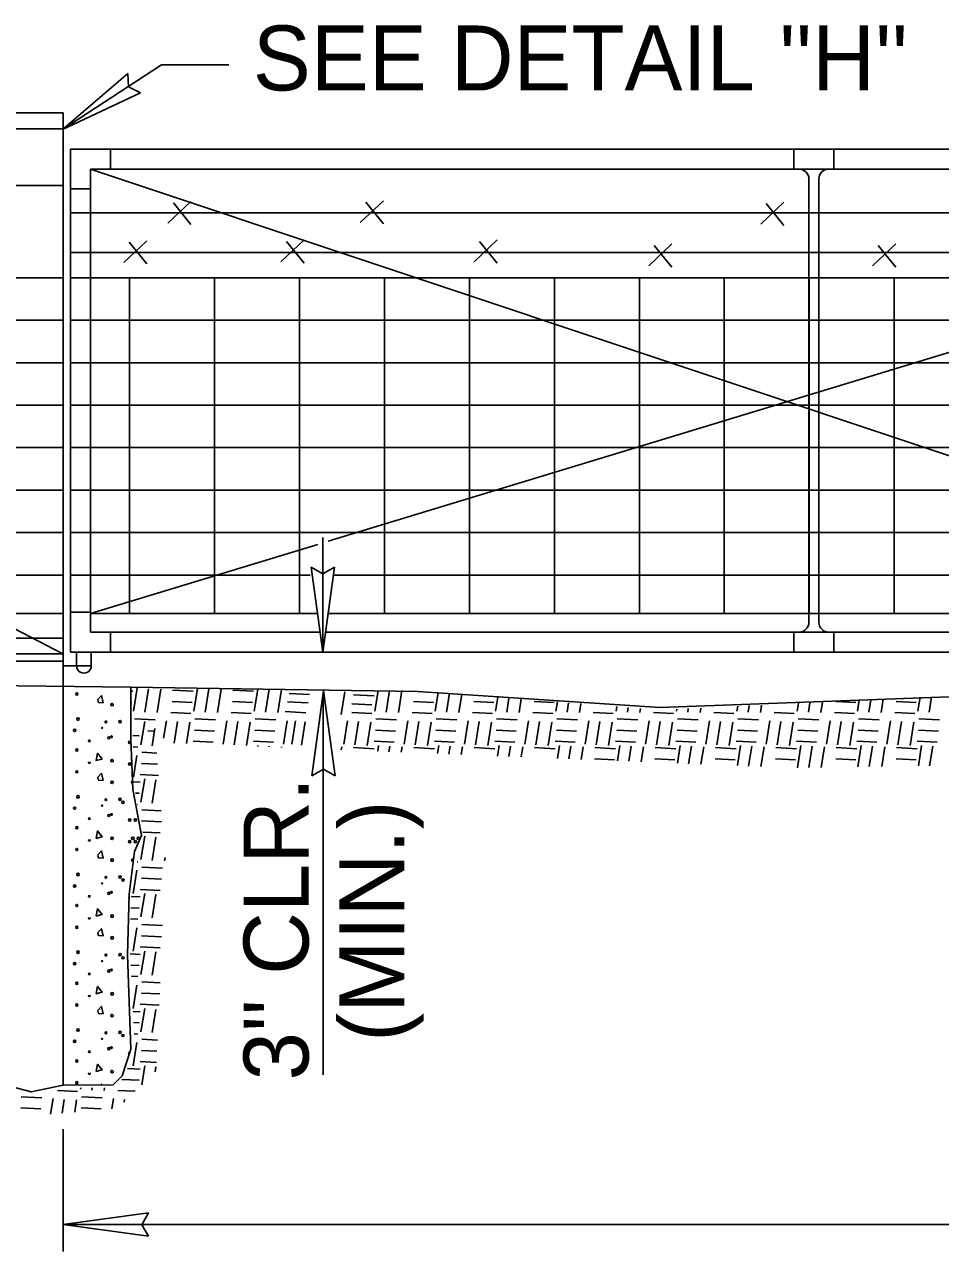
# Model space of a CAD drawing. Extents: x -397 to 497, y -84 to 230.
# Drawn here: x 192.1 to 210.43, y 28.52 to 53.09 of the extents above; entities that cross this region are included whole.
import ezdxf

# ---------------------------------------------------------------- set-up
doc = ezdxf.new("R2010")
doc.units = 0
doc.layers.add('Default', color=7, linetype='Continuous')

msp = doc.modelspace()

# ---------------------------------------------------------------- linework, layer by layer
at = {"layer": 'Default'}
for p, q in [((192.86, 50.988), (194.839, 52.282)), ((192.86, 50.988), (194.164, 52.109)), ((194.839, 52.282), (196.187, 52.282)), ((192.86, 50.988), (194.418, 51.716)), ((191.338, 51.319), (192.874, 51.319)), ((192.874, 39.807), (192.874, 51.319)), ((192.854, 50.998), (167.933, 50.998)), ((193.018, 40.522), (193.018, 50.594)), ((220.771, 50.594), (193.018, 50.594)), ((193.818, 50.594), (193.818, 50.194)), ((207.495, 50.594), (207.495, 50.194)), ((208.295, 50.594), (208.295, 50.194)), ((193.418, 40.922), (193.418, 50.194)), ((202.558, 50.194), (193.418, 50.194)), ((193.418, 50.194), (222.375, 40.522)), ((222.675, 50.194), (198.175, 42.743)), ((220.365, 50.194), (202.524, 50.194)), ((192.866, 49.862), (190.892, 49.862)), ((207.795, 49.994), (207.795, 41.122)), ((207.995, 49.994), (207.995, 41.122)), ((193.018, 49.794), (193.418, 49.794)), ((194.968, 49.108), (195.43, 49.544)), ((195.43, 49.081), (195.077, 49.517)), ((198.818, 49.125), (199.28, 49.56)), ((199.28, 49.097), (198.927, 49.533)), ((206.832, 49.093), (207.294, 49.528)), ((207.294, 49.066), (206.941, 49.501)), ((193.018, 49.314), (223.075, 49.314)), ((194.085, 48.322), (194.548, 48.757)), ((194.548, 48.295), (194.194, 48.73)), ((197.23, 48.338), (197.692, 48.773)), ((197.692, 48.311), (197.338, 48.746)), ((201.096, 48.338), (201.558, 48.773)), ((201.558, 48.311), (201.205, 48.746)), ((204.593, 48.258), (205.055, 48.693)), ((205.055, 48.23), (204.702, 48.666)), ((209.071, 48.258), (209.533, 48.693)), ((209.533, 48.23), (209.18, 48.666)), ((193.018, 48.522), (223.075, 48.522)), ((192.866, 48.016), (167.933, 48.016)), ((193.018, 48.016), (223.075, 48.016)), ((194.202, 41.296), (194.202, 48.016)), ((195.902, 41.296), (195.902, 48.016)), ((197.602, 41.299), (197.602, 48.016)), ((199.302, 41.296), (199.302, 48.016)), ((201.002, 41.296), (201.002, 48.016)), ((202.702, 41.296), (202.702, 48.016)), ((204.402, 41.296), (204.402, 48.016)), ((206.102, 41.296), (206.102, 48.016)), ((207.802, 41.296), (207.802, 48.016)), ((209.502, 41.296), (209.502, 48.016)), ((192.866, 47.166), (167.933, 47.166)), ((193.018, 47.166), (223.075, 47.166)), ((192.866, 46.316), (167.933, 46.316)), ((193.018, 46.316), (223.075, 46.316)), ((192.866, 45.466), (167.933, 45.466)), ((193.018, 45.466), (223.075, 45.466)), ((192.866, 44.616), (167.933, 44.616)), ((193.018, 44.616), (223.075, 44.616)), ((192.866, 43.766), (167.933, 43.766)), ((193.018, 43.766), (223.075, 43.766)), ((192.866, 42.916), (167.933, 42.916)), ((193.018, 42.916), (223.075, 42.916)), ((198.068, 40.522), (198.068, 42.818)), ((197.97, 42.68), (193.418, 41.296)), ((192.866, 42.066), (167.933, 42.066)), ((193.018, 42.066), (197.817, 42.066)), ((198.068, 40.522), (197.834, 42.225)), ((198.068, 40.522), (198.302, 42.225)), ((198.303, 42.066), (223.075, 42.066)), ((192.866, 41.296), (191.456, 41.296)), ((193.018, 41.322), (193.418, 41.322)), ((193.418, 41.296), (197.958, 41.296)), ((197.602, 41.296), (197.602, 41.299)), ((198.179, 41.296), (223.075, 41.296)), ((192.866, 40.491), (191.489, 41.2)), ((191.647, 40.8), (192.874, 40.8)), ((193.418, 40.922), (198.011, 40.922)), ((193.818, 40.522), (193.818, 40.922)), ((198.124, 40.922), (223.075, 40.922)), ((207.495, 40.922), (207.495, 40.522)), ((208.295, 40.922), (208.295, 40.522)), ((192.866, 40.491), (191.766, 40.491)), ((191.826, 40.344), (192.874, 40.344)), ((193.018, 40.522), (223.075, 40.522)), ((193.141, 40.247), (192.874, 40.247)), ((192.874, 31.854), (192.874, 39.807)), ((194.282, 39.338), (194.355, 39.804)), ((195.489, 39.338), (195.56, 39.792)), ((194.215, 39.741), (194.265, 39.738)), ((194.505, 39.32), (194.578, 39.787)), ((194.752, 39.312), (194.826, 39.779)), ((195.06, 39.76), (195.472, 39.738)), ((195.712, 39.32), (195.785, 39.787)), ((195.96, 39.312), (196.033, 39.779)), ((196.268, 39.76), (196.68, 39.738)), ((196.696, 39.338), (196.766, 39.781)), ((196.92, 39.32), (196.991, 39.778)), ((197.167, 39.312), (197.24, 39.776)), ((197.392, 39.697), (197.804, 39.675)), ((198.084, 39.75), (197.85, 38.047)), ((198.075, 32.061), (198.075, 39.653)), ((198.084, 39.75), (198.318, 38.047)), ((198.435, 39.274), (198.506, 39.726)), ((198.682, 39.669), (199.094, 39.647)), ((199.111, 39.338), (199.177, 39.757)), ((199.334, 39.32), (199.402, 39.755)), ((199.582, 39.312), (199.651, 39.753)), ((200.318, 39.338), (200.378, 39.715)), ((200.542, 39.32), (200.601, 39.698)), ((200.789, 39.312), (200.847, 39.679)), ((201.526, 39.338), (201.57, 39.622)), ((201.749, 39.32), (201.793, 39.604)), ((201.996, 39.312), (202.039, 39.585)), ((208.77, 39.338), (208.804, 39.56)), ((208.993, 39.32), (209.032, 39.571)), ((209.24, 39.312), (209.283, 39.583)), ((209.977, 39.338), (210.021, 39.62)), ((210.2, 39.32), (210.249, 39.631)), ((194.232, 39.516), (194.247, 39.515)), ((195.024, 39.313), (195.424, 39.293)), ((195.054, 39.536), (195.454, 39.515)), ((196.232, 39.313), (196.632, 39.293)), ((196.261, 39.536), (196.662, 39.515)), ((197.316, 39.332), (197.728, 39.31)), ((197.362, 39.53), (197.774, 39.508)), ((198.646, 39.49), (199.046, 39.47)), ((198.646, 39.313), (199.046, 39.293)), ((199.854, 39.313), (200.254, 39.293)), ((199.883, 39.536), (200.284, 39.515)), ((201.061, 39.313), (201.461, 39.293)), ((201.091, 39.536), (201.491, 39.515)), ((202.268, 39.313), (202.668, 39.293)), ((202.298, 39.536), (202.698, 39.515)), ((202.733, 39.338), (202.763, 39.528)), ((202.956, 39.32), (202.986, 39.51)), ((203.204, 39.312), (203.232, 39.491)), ((203.476, 39.313), (203.876, 39.293)), ((203.94, 39.338), (203.955, 39.434)), ((204.164, 39.32), (204.179, 39.416)), ((204.411, 39.312), (204.424, 39.397)), ((204.683, 39.313), (205.083, 39.293)), ((205.148, 39.338), (205.154, 39.38)), ((205.371, 39.32), (205.382, 39.391)), ((205.618, 39.312), (205.633, 39.403)), ((205.89, 39.313), (206.29, 39.293)), ((206.355, 39.338), (206.371, 39.44)), ((206.578, 39.32), (206.599, 39.451)), ((206.826, 39.312), (206.849, 39.463)), ((207.098, 39.313), (207.498, 39.293)), ((207.562, 39.338), (207.588, 39.5)), ((207.785, 39.32), (207.815, 39.511)), ((208.033, 39.312), (208.066, 39.523)), ((208.305, 39.313), (208.705, 39.293)), ((208.335, 39.536), (208.735, 39.515)), ((209.512, 39.313), (209.912, 39.293)), ((209.542, 39.536), (209.942, 39.515)), ((194.301, 39.187), (194.713, 39.166)), ((194.429, 38.669), (194.503, 39.136)), ((194.883, 38.8), (194.938, 39.149)), ((195.093, 38.703), (195.161, 39.131)), ((195.341, 38.693), (195.408, 39.123)), ((195.508, 39.187), (195.92, 39.166)), ((196.072, 38.682), (196.145, 39.149)), ((196.295, 38.664), (196.368, 39.131)), ((196.542, 38.656), (196.615, 39.123)), ((196.716, 39.187), (197.128, 39.166)), ((197.279, 38.682), (197.352, 39.149)), ((197.449, 38.68), (197.522, 39.147)), ((197.644, 38.66), (197.717, 39.127)), ((198.486, 38.682), (198.56, 39.149)), ((198.709, 38.664), (198.783, 39.131)), ((198.957, 38.656), (199.03, 39.123)), ((199.13, 39.187), (199.542, 39.166)), ((199.694, 38.682), (199.767, 39.149)), ((199.917, 38.664), (199.99, 39.131)), ((200.164, 38.656), (200.237, 39.123)), ((200.338, 39.187), (200.75, 39.166)), ((200.901, 38.682), (200.974, 39.149)), ((201.124, 38.664), (201.197, 39.131)), ((201.371, 38.656), (201.445, 39.123)), ((201.545, 39.187), (201.957, 39.166)), ((202.108, 38.682), (202.181, 39.149)), ((202.331, 38.664), (202.405, 39.131)), ((202.579, 38.656), (202.652, 39.123)), ((202.752, 39.187), (203.164, 39.166)), ((203.316, 38.682), (203.389, 39.149)), ((203.539, 38.664), (203.612, 39.131)), ((203.786, 38.656), (203.859, 39.123)), ((203.96, 39.187), (204.372, 39.166)), ((204.523, 38.682), (204.596, 39.149)), ((204.746, 38.664), (204.819, 39.131)), ((204.993, 38.656), (205.067, 39.123)), ((205.167, 39.187), (205.579, 39.166)), ((205.73, 38.682), (205.803, 39.149)), ((205.953, 38.664), (206.027, 39.131)), ((206.201, 38.656), (206.274, 39.123)), ((206.374, 39.187), (206.786, 39.166)), ((206.937, 38.682), (207.011, 39.149)), ((207.161, 38.664), (207.234, 39.131)), ((207.408, 38.656), (207.481, 39.123)), ((207.582, 39.187), (207.994, 39.166)), ((208.145, 38.682), (208.218, 39.149)), ((208.368, 38.664), (208.441, 39.131)), ((208.615, 38.656), (208.689, 39.123)), ((208.789, 39.187), (209.201, 39.166)), ((209.352, 38.682), (209.425, 39.149)), ((209.575, 38.664), (209.648, 39.131)), ((209.823, 38.656), (209.896, 39.123)), ((209.996, 39.187), (210.408, 39.166)), ((194.268, 38.852), (194.394, 38.846)), ((194.563, 38.949), (194.695, 38.943)), ((194.652, 38.65), (194.706, 38.991)), ((195.502, 38.963), (195.902, 38.943)), ((196.709, 38.963), (197.11, 38.943)), ((199.124, 38.963), (199.524, 38.943)), ((200.331, 38.963), (200.732, 38.943)), ((201.539, 38.963), (201.939, 38.943)), ((202.746, 38.963), (203.146, 38.943)), ((203.953, 38.963), (204.354, 38.943)), ((205.161, 38.963), (205.561, 38.943)), ((206.368, 38.963), (206.768, 38.943)), ((207.575, 38.963), (207.975, 38.943)), ((208.783, 38.963), (209.183, 38.943)), ((209.99, 38.963), (210.39, 38.943)), ((194.271, 38.628), (194.365, 38.623)), ((195.472, 38.741), (195.872, 38.72)), ((196.68, 38.741), (197.08, 38.72)), ((196.767, 38.635), (196.77, 38.656)), ((196.991, 38.626), (196.993, 38.638)), ((197.238, 38.616), (197.24, 38.63)), ((198.438, 38.568), (198.448, 38.63)), ((198.682, 38.611), (199.094, 38.589)), ((199.094, 38.741), (199.494, 38.72)), ((199.166, 38.539), (199.184, 38.656)), ((199.391, 38.53), (199.407, 38.638)), ((199.638, 38.52), (199.655, 38.63)), ((199.89, 38.611), (200.302, 38.589)), ((200.302, 38.741), (200.702, 38.72)), ((200.366, 38.491), (200.392, 38.656)), ((200.59, 38.482), (200.615, 38.638)), ((200.837, 38.472), (200.862, 38.63)), ((201.097, 38.611), (201.509, 38.589)), ((201.509, 38.741), (201.909, 38.72)), ((201.566, 38.442), (201.599, 38.656)), ((201.79, 38.433), (201.822, 38.638)), ((202.037, 38.424), (202.07, 38.63)), ((202.304, 38.611), (202.716, 38.589)), ((202.716, 38.741), (203.116, 38.72)), ((202.765, 38.394), (202.806, 38.656)), ((202.99, 38.385), (203.029, 38.638)), ((203.237, 38.375), (203.277, 38.63)), ((203.512, 38.611), (203.924, 38.589)), ((203.924, 38.741), (204.324, 38.72)), ((203.965, 38.346), (204.014, 38.656)), ((204.19, 38.337), (204.237, 38.638)), ((204.437, 38.327), (204.484, 38.63)), ((204.719, 38.611), (205.131, 38.589)), ((205.131, 38.741), (205.531, 38.72)), ((205.165, 38.298), (205.221, 38.656)), ((205.389, 38.289), (205.444, 38.638)), ((205.636, 38.279), (205.692, 38.63)), ((205.926, 38.611), (206.338, 38.589)), ((206.338, 38.741), (206.738, 38.72)), ((206.365, 38.25), (206.428, 38.656)), ((206.589, 38.24), (206.651, 38.638)), ((206.836, 38.231), (206.899, 38.63)), ((207.134, 38.611), (207.546, 38.589)), ((207.546, 38.741), (207.946, 38.72)), ((207.565, 38.209), (207.636, 38.656)), ((207.792, 38.212), (207.859, 38.638)), ((208.041, 38.216), (208.106, 38.63)), ((208.341, 38.611), (208.753, 38.589)), ((208.753, 38.741), (209.153, 38.72)), ((208.776, 38.227), (208.843, 38.656)), ((209.002, 38.231), (209.066, 38.638)), ((209.252, 38.234), (209.314, 38.63)), ((209.548, 38.611), (209.96, 38.589)), ((209.96, 38.741), (210.36, 38.72)), ((209.986, 38.245), (210.05, 38.656)), ((210.212, 38.249), (210.273, 38.638)), ((194.28, 38.017), (194.348, 38.454)), ((194.449, 38.518), (194.745, 38.502)), ((203.505, 38.387), (203.906, 38.366)), ((204.713, 38.387), (205.113, 38.366)), ((205.92, 38.387), (206.32, 38.366)), ((207.127, 38.387), (207.527, 38.366)), ((208.335, 38.387), (208.735, 38.366)), ((209.542, 38.387), (209.942, 38.366)), ((194.413, 38.071), (194.78, 38.052)), ((194.442, 38.294), (194.762, 38.277)), ((194.281, 37.927), (194.413, 37.92)), ((194.429, 37.519), (194.503, 37.987)), ((194.652, 37.501), (194.726, 37.968)), ((194.317, 37.7), (194.394, 37.696)), ((194.361, 37.474), (194.365, 37.474)), ((194.449, 37.369), (194.836, 37.348)), ((194.442, 37.145), (194.842, 37.124)), ((194.467, 36.919), (194.813, 36.902)), ((194.429, 36.37), (194.503, 36.837)), ((194.652, 36.352), (194.726, 36.819)), ((194.9, 36.344), (194.911, 36.413)), ((194.275, 35.688), (194.348, 36.155)), ((194.352, 36.326), (194.365, 36.325)), ((194.449, 36.22), (194.861, 36.198)), ((194.442, 35.995), (194.842, 35.975)), ((194.234, 35.631), (194.413, 35.622)), ((194.413, 35.773), (194.813, 35.753)), ((194.429, 35.221), (194.503, 35.688)), ((194.652, 35.203), (194.726, 35.67)), ((194.227, 35.407), (194.394, 35.398)), ((194.219, 35.183), (194.365, 35.176)), ((194.275, 34.539), (194.348, 35.006)), ((194.449, 35.071), (194.861, 35.049)), ((194.442, 34.846), (194.842, 34.826)), ((194.214, 34.483), (194.413, 34.472)), ((194.413, 34.624), (194.813, 34.604)), ((194.429, 34.072), (194.503, 34.539)), ((194.652, 34.054), (194.726, 34.521)), ((194.225, 34.258), (194.394, 34.249)), ((194.236, 34.034), (194.365, 34.027)), ((194.449, 33.921), (194.815, 33.902)), ((194.275, 33.39), (194.348, 33.857)), ((194.442, 33.697), (194.804, 33.679)), ((194.413, 33.475), (194.793, 33.455)), ((194.27, 33.331), (194.413, 33.323)), ((194.429, 32.923), (194.503, 33.39)), ((194.652, 32.905), (194.726, 33.372)), ((194.281, 33.106), (194.394, 33.1)), ((194.275, 32.241), (194.348, 32.708)), ((194.292, 32.882), (194.365, 32.878)), ((194.449, 32.772), (194.759, 32.756)), ((194.442, 32.548), (194.748, 32.532)), ((194.158, 32.188), (194.413, 32.174)), ((194.413, 32.326), (194.737, 32.309)), ((194.443, 31.86), (194.503, 32.241)), ((194.71, 32.123), (194.726, 32.223)), ((194.048, 31.969), (194.394, 31.951)), ((192.757, 31.749), (193.157, 31.729)), ((193.222, 31.774), (193.226, 31.8)), ((193.445, 31.756), (193.452, 31.8)), ((193.693, 31.748), (193.701, 31.8)), ((193.965, 31.749), (194.312, 31.731)), ((192.034, 31.623), (192.446, 31.602)), ((192.621, 31.273), (192.67, 31.585)), ((192.851, 31.293), (192.894, 31.567)), ((193.103, 31.315), (193.141, 31.559)), ((193.241, 31.623), (193.653, 31.602)), ((193.846, 31.381), (193.878, 31.585)), ((194.093, 31.516), (194.101, 31.567)), ((192.028, 31.399), (192.428, 31.378)), ((193.235, 31.399), (193.635, 31.378)), ((192.874, 28.525), (192.874, 30.971)), ((192.874, 29.062), (194.577, 29.296)), ((192.874, 29.062), (293.599, 29.062)), ((192.874, 29.062), (194.577, 28.828))]:
    msp.add_line(p, q, dxfattribs=at)
for points in [[(194.164, 52.109), (194.181, 51.839), (194.418, 51.716)], [(197.834, 42.225), (198.07, 42.093), (198.302, 42.225)], [(199.966, 39.732), (194.229, 39.82), (190.273, 39.869), (183.321, 39.921), (179.601, 39.858), (176.764, 39.984), (175.752, 39.82), (173.612, 39.732), (172.477, 39.858), (171.796, 39.869), (170.901, 39.921), (170.522, 40.111), (167.933, 40.005)], [(190.273, 39.869), (190.346, 38.885), (190.239, 38.564), (190.417, 36.96), (190.31, 33.787), (190.381, 32.076), (191.058, 31.862), (191.343, 31.898), (191.699, 31.862), (192.234, 31.719), (192.874, 31.854), (193.872, 31.862), (194.051, 32.04), (194.229, 32.575), (194.157, 34.464), (194.193, 35.676), (194.3, 36.532), (194.442, 36.853), (194.264, 37.78), (194.229, 38.778), (194.229, 39.82)], [(253.094, 39.869), (250.595, 39.732), (244.227, 39.795), (238.678, 39.858), (232.121, 39.732), (222.538, 39.795), (216.926, 39.858), (204.821, 39.417), (199.966, 39.732)], [(193.557, 39.57), (193.638, 39.654), (193.669, 39.509), (193.581, 39.516), (193.564, 39.566)], [(193.53, 38.356), (193.557, 38.498), (193.652, 38.383), (193.527, 38.35)], [(193.557, 38.014), (193.638, 38.098), (193.669, 37.953), (193.581, 37.96), (193.564, 38.01)], [(198.318, 38.047), (198.082, 38.179), (197.85, 38.047)], [(193.53, 36.8), (193.557, 36.942), (193.652, 36.827), (193.527, 36.793)], [(193.557, 36.458), (193.638, 36.542), (193.669, 36.397), (193.581, 36.403), (193.564, 36.454)], [(193.53, 35.244), (193.557, 35.386), (193.652, 35.271), (193.527, 35.237)], [(193.557, 34.901), (193.638, 34.986), (193.669, 34.841), (193.581, 34.847), (193.564, 34.898)], [(193.53, 33.688), (193.557, 33.83), (193.652, 33.715), (193.527, 33.681)], [(193.557, 33.345), (193.638, 33.43), (193.669, 33.285), (193.581, 33.291), (193.564, 33.342)], [(193.53, 32.132), (193.557, 32.274), (193.652, 32.159), (193.527, 32.125)], [(193.625, 31.86), (193.638, 31.874), (193.641, 31.86)], [(194.577, 29.296), (194.446, 29.06), (194.577, 28.828)]]:
    msp.add_lwpolyline(points, dxfattribs=at)
msp.add_lwpolyline([(193.141, 40.523), (193.435, 40.523), (193.435, 40.247), (193.141, 40.247)], close=True, dxfattribs=at)
for centre, radius in [((193.145, 39.684), 0.0223), ((193.851, 39.471), 0.0253), ((193.169, 39.183), 0.0259), ((193.728, 39.126), 0.0175), ((194.01, 39.133), 0.0238), ((193.101, 38.955), 0.0224), ((193.651, 39.005), 0.0103), ((193.785, 38.808), 0.022), ((193.839, 38.828), 0.0159), ((193.145, 38.563), 0.0223), ((193.395, 38.746), 0.0162), ((194.205, 38.717), 0.0239), ((193.851, 38.35), 0.0253), ((193.145, 38.127), 0.0223), ((194.205, 38.282), 0.0239), ((193.851, 37.915), 0.0253), ((193.169, 37.627), 0.0259), ((193.728, 37.57), 0.0175), ((194.01, 37.577), 0.0238), ((193.101, 37.399), 0.0224), ((193.651, 37.449), 0.0103), ((194.07, 37.516), 0.0209), ((193.395, 37.19), 0.0162), ((193.785, 37.252), 0.022), ((193.839, 37.272), 0.0159), ((194.205, 37.161), 0.0239), ((194.316, 37.161), 0.0239), ((193.145, 37.007), 0.0223), ((193.851, 36.794), 0.0253), ((194.205, 36.726), 0.0239), ((194.267, 36.796), 0.025), ((194.316, 36.726), 0.0239), ((194.378, 36.796), 0.025), ((193.145, 36.571), 0.0223), ((193.851, 36.359), 0.0253), ((193.101, 35.843), 0.0224), ((193.169, 36.071), 0.0259), ((193.651, 35.893), 0.0103), ((193.728, 36.014), 0.0175), ((194.01, 36.021), 0.0238), ((194.07, 35.96), 0.0209), ((193.395, 35.634), 0.0162), ((193.785, 35.696), 0.022), ((193.839, 35.716), 0.0159), ((193.145, 35.451), 0.0223), ((193.851, 35.238), 0.0253), ((193.145, 35.015), 0.0223), ((193.851, 34.803), 0.0253), ((193.169, 34.515), 0.0259), ((193.728, 34.458), 0.0175), ((194.01, 34.465), 0.0238), ((194.07, 34.404), 0.0209), ((193.101, 34.287), 0.0224), ((193.651, 34.337), 0.0103), ((193.785, 34.14), 0.022), ((193.839, 34.16), 0.0159), ((193.145, 33.894), 0.0223), ((193.395, 34.078), 0.0162), ((193.851, 33.682), 0.0253), ((193.145, 33.459), 0.0223), ((193.851, 33.247), 0.0253), ((193.169, 32.959), 0.0259), ((193.728, 32.902), 0.0175), ((194.01, 32.909), 0.0238), ((193.101, 32.731), 0.0224), ((193.651, 32.781), 0.0103), ((194.07, 32.847), 0.0209), ((193.395, 32.522), 0.0162), ((193.785, 32.583), 0.022), ((193.839, 32.604), 0.0159), ((193.145, 32.338), 0.0223), ((193.851, 32.126), 0.0253), ((193.145, 31.903), 0.0223)]:
    msp.add_circle(centre, radius, dxfattribs=at)
for centre, radius, start, end in [((207.595, 49.994), 0.2, 0, 90), ((208.195, 49.994), 0.2, 90, 180), ((207.595, 41.122), 0.2, 270, 0), ((208.195, 41.122), 0.2, 180, 270), ((193.288, 40.247), 0.147, 179.9999, 0), ((193.395, 38.311), 0.0162, 120.6146, 59.3854), ((194.267, 38.352), 0.025, 122.0669, 239.935), ((194.267, 37.917), 0.025, 103.2537, 258.7482), ((193.395, 36.755), 0.0162, 120.6146, 59.3854), ((194.267, 36.36), 0.025, 56.3261, 289.4346), ((194.205, 35.605), 0.0239, 126.5815, 229.401), ((193.395, 35.199), 0.0162, 120.6146, 59.3854), ((193.395, 33.643), 0.0162, 120.6146, 59.3854), ((194.205, 32.493), 0.0239, 105.5744, 201.3373), ((193.395, 32.086), 0.0162, 120.6146, 59.3854)]:
    msp.add_arc(centre, radius, start, end, dxfattribs=at)

# ---------------------------------------------------------------- texts
msp.add_text("SEE DETAIL ''H''", height=1.3, dxfattribs=at).set_placement((196.668, 51.767))
for s, p in [("3'' CLR.", (197.782, 31.949)), ('(MIN.)', (199.698, 32.724))]:
    msp.add_text(s, height=1.3, rotation=90, dxfattribs=at).set_placement(p)

doc.saveas('drawing.dxf')
